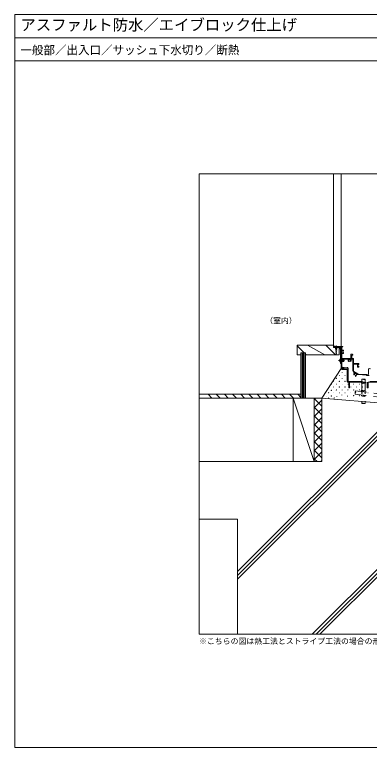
# Model space of a CAD drawing. Units: millimetres, scale not verified. Extents: x -1380 to 1380, y -955 to 955.
# Drawn here: x -1380 to -457, y -955 to 955 of the extents above; entities that cross this region are included whole.
import ezdxf
from ezdxf.enums import TextEntityAlignment as Align

# ---------------------------------------------------------------- set-up
doc = ezdxf.new("R2010")
doc.units = ezdxf.units.MM
doc.header["$LTSCALE"] = 3
doc.linetypes.add('USER1', pattern=[50.8, 31.75, -6.35, 6.35, -6.35])
doc.linetypes.add('USER2', pattern=[19.05, 12.7, -6.35])
for name, color, linetype, lineweight in [('0-0_0', 7, 'Continuous', 9), ('0-2_KUTAI', 3, 'Continuous', 18), ('0-4_MOJI', 7, 'Continuous', 18), ('0-5_HATCH', 9, 'Continuous', 18), ('0-7_ZATU', 6, 'Continuous', 18), ('0-9_WAKU', 7, 'Continuous', 18)]:
    doc.layers.add(name, color=color, linetype=linetype, lineweight=lineweight)
doc.styles.add('ＭＳ ゴシック', font='')
doc.styles.get('ＭＳ ゴシック').set_extended_font_data('MS Gothic')

msp = doc.modelspace()

# ---------------------------------------------------------------- linework, layer by layer
at = {"layer": '0-0_0', "lineweight": 18}
msp.add_line((-1380.02, 894.987), (1379.98, 894.987), dxfattribs=at)
msp.add_lwpolyline([(-900.022, -660.013), (899.981, -660.013), (899.981, 539.987), (-900.022, 539.987)], close=True, dxfattribs=at)
at = {"layer": '0-2_KUTAI'}
for p, q in [((-404.237, -59.65), (-580.022, -44.523)), ((-580.022, -210.013), (-900.022, -210.013))]:
    msp.add_line(p, q, dxfattribs=at)
for points in [[(-580.022, -44.523), (-580.022, -210.013), (-900.022, -210.013)], [(-800.022, -660.013), (-800.022, -360.013), (-900.022, -360.013)]]:
    msp.add_lwpolyline(points, dxfattribs=at)
at = {"layer": '0-5_HATCH'}
for p, q in [((-800.022, -496.773), (-400.022, -96.773)), ((-800.022, -506.673), (-400.022, -106.673)), ((-800.022, -516.572), (-400.022, -116.572)), ((-605.302, -660.013), (-305.302, -360.013)), ((-595.402, -660.013), (-295.402, -360.013)), ((-585.503, -660.013), (-285.503, -360.013))]:
    msp.add_line(p, q, dxfattribs=at)
at = {"layer": '0-7_ZATU'}
for p, q in [((-550.02, 539.987), (-550.02, 93.24)), ((-530.02, 89.74), (-530.02, 539.987)), ((-550.02, 93.24), (-645.02, 93.24)), ((-645.02, 68.24), (-645.02, 93.24)), ((-626.173, 73.24), (-645.02, 92.087)), ((-572.889, 68.24), (-617.889, 93.24)), ((-544.605, 68.24), (-569.605, 93.24)), ((-550.02, 93.24), (-550.02, 87.44)), ((-550.02, 92.699), (-550.02, 87.94)), ((-550.02, 87.44), (-535.02, 87.44)), ((-549.02, 89.14), (-549.02, 87.94)), ((-533.82, 89.14), (-549.02, 89.14)), ((-548.52, 90.24), (-548.944, 92.788)), ((-530.02, 90.24), (-548.52, 90.24)), ((-535.02, 86.939), (-535.521, 87.44)), ((-535.02, 68.24), (-535.02, 87.44)), ((-533.82, 89.14), (-533.82, 85.24)), ((-531.52, 84.24), (-532.82, 84.24)), ((-532.52, 88.74), (-532.52, 85.74)), ((-532.52, 88.046), (-531.826, 88.74)), ((-532.52, 86.632), (-530.412, 88.74)), ((-530.52, 88.74), (-532.52, 88.74)), ((-530.02, 86.182), (-532.52, 88.682)), ((-530.992, 85.74), (-532.52, 87.268)), ((-532.406, 85.74), (-532.52, 85.853)), ((-530.02, 85.74), (-532.52, 85.74)), ((-531.997, 85.74), (-530.02, 87.718)), ((-531.52, 84.24), (-531.52, 45.74)), ((-530.02, 87.596), (-531.164, 88.74)), ((-530.583, 85.74), (-530.02, 86.303)), ((-530.32, 84.24), (-530.32, 81.74)), ((-530.02, 90.24), (-530.02, 89.24)), ((-530.02, 89.74), (-530.02, 32.74)), ((-530.02, 85.74), (-530.02, 84.54)), ((-530.02, 81.44), (-530.02, 50.04)), ((-526.52, 90.24), (-529.52, 90.24)), ((-528.32, 88.74), (-528.32, 80.24)), ((-526.52, 88.74), (-528.32, 88.74)), ((-524.52, 80.24), (-528.32, 80.24)), ((-528.32, 79.04), (-528.32, 72.94)), ((-527.32, 79.04), (-528.32, 79.04)), ((-527.32, 79.04), (-527.32, 78.54)), ((-526.02, 89.74), (-526.02, 89.24)), ((-525.02, 79.04), (-525.02, 77.84)), ((-524.52, 77.84), (-525.02, 77.84)), ((-524.02, 79.74), (-524.02, 78.34)), ((-645.02, 68.24), (-635.02, 68.24)), ((-635.02, 73.24), (-635.02, -44.523)), ((-635.02, 73.24), (-622.52, 73.24)), ((-632.02, 73.24), (-632.02, -44.523)), ((-629.02, 73.24), (-629.02, -44.523)), ((-626.02, 73.24), (-626.02, -44.523)), ((-622.52, -44.523), (-622.52, 73.24)), ((-621.173, 68.24), (-622.52, 69.587)), ((-535.02, 68.24), (-622.52, 68.24)), ((-527.32, 72.94), (-528.32, 72.94)), ((-524.52, 71.74), (-528.32, 71.74)), ((-528.32, 71.74), (-528.32, 59.74)), ((-527.32, 73.44), (-527.32, 72.94)), ((-526.32, 73.94), (-526.82, 73.94)), ((-505.02, 58.24), (-526.82, 58.24)), ((-526.32, 73.94), (-526.32, 72.94)), ((-525.02, 72.94), (-526.32, 72.94)), ((-524.52, 74.14), (-525.02, 74.14)), ((-525.02, 74.14), (-525.02, 72.94)), ((-524.02, 73.64), (-524.02, 72.24)), ((-505.02, 68.838), (-505.02, 58.24)), ((-502.52, 67.24), (-502.52, 58.24)), ((-501.02, 67.24), (-502.52, 67.24)), ((-498.52, 58.24), (-502.52, 58.24)), ((-500.02, 68.838), (-500.02, 68.24)), ((-498.02, 57.74), (-498.02, 45.24)), ((-532.639, 56.642), (-531.52, 56.74)), ((-532.639, 49.838), (-531.52, 49.74)), ((-531.52, 56.74), (-531.52, 49.74)), ((-530.52, 45.24), (-531.02, 45.24)), ((-530.32, 49.74), (-530.32, 47.24)), ((-530.02, 46.94), (-530.02, 45.74)), ((-528.37, 55.54), (-528.37, 33.89)), ((-512.82, 56.54), (-527.37, 56.54)), ((-511.82, 55.54), (-511.82, 52.94)), ((-510.32, 55.04), (-510.32, 53.14)), ((-506.72, 56.04), (-509.32, 56.04)), ((-509.32, 51.957), (-509.32, 51.44)), ((-506.72, 51.44), (-506.72, 51.957)), ((-505.72, 53.14), (-505.72, 55.04)), ((-504.22, 52.94), (-504.22, 55.54)), ((-499.72, 56.54), (-503.22, 56.54)), ((-499.72, 56.54), (-499.72, 26.389)), ((-484.52, 45.24), (-498.02, 45.24)), ((-487.82, 43.94), (-487.82, 37.24)), ((-485.02, 43.94), (-485.02, 42.74)), ((-484.52, 42.74), (-485.02, 42.74)), ((-485.02, 38.74), (-485.02, 37.54)), ((-484.52, 38.74), (-485.02, 38.74)), ((-484.02, 44.74), (-484.02, 43.24)), ((-484.02, 38.24), (-484.02, 36.74)), ((-530.02, 32.74), (-580.022, -44.523)), ((-523.52, 32.24), (-529.52, 32.24)), ((-523.52, 33.89), (-528.37, 33.89)), ((-523.02, 33.39), (-523.02, 32.74)), ((-497.884, 23.193), (-495.81, 21.983)), ((-497.028, 24.661), (-486.43, 18.479)), ((-495.45, 20.615), (-496.705, 18.464)), ((-494.352, 19.522), (-495.309, 17.881)), ((-490.738, 18.572), (-492.984, 19.882)), ((-484.52, 36.24), (-486.82, 36.24)), ((-485.02, 37.54), (-486.52, 37.54)), ((-458.52, 30.838), (-458.52, 16.521)), ((-495.041, 16.355), (-495.302, 15.908)), ((-493.056, 14.598), (-492.796, 15.045)), ((-492.894, 12.891), (-492.444, 13.663)), ((-492.876, 13.915), (-492.444, 13.663)), ((-492.282, 11.955), (-492.714, 12.207)), ((-491.599, 12.135), (-488.886, 16.786)), ((-491.336, 15.563), (-490.378, 17.204)), ((-487.518, 17.146), (-487.286, 17.011)), ((-485.653, 16.514), (-464.397, 15.185)), ((-485.547, 18.21), (-458.52, 16.521)), ((-463.52, 14.529), (-456.758, 14.107)), ((-900.022, -34.523), (-635.02, -34.523)), ((-866.443, -44.523), (-876.443, -34.523)), ((-845.229, -44.523), (-855.229, -34.523)), ((-824.016, -44.523), (-834.016, -34.523)), ((-802.803, -44.523), (-812.803, -34.523)), ((-781.59, -44.523), (-791.59, -34.523)), ((-760.377, -44.523), (-770.377, -34.523)), ((-739.163, -44.523), (-749.163, -34.523)), ((-717.95, -44.523), (-727.95, -34.523)), ((-696.737, -44.523), (-706.737, -34.523)), ((-675.524, -44.523), (-685.524, -34.523)), ((-654.311, -44.523), (-664.311, -34.523)), ((-635.02, -42.601), (-643.097, -34.523)), ((-600.022, -44.523), (-900.022, -44.523)), ((-802.803, -44.523), (-807.803, -39.523)), ((-600.022, -210.013), (-655.02, -44.523)), ((-655.02, -44.523), (-655.02, -210.013)), ((-600.022, -44.523), (-600.022, -210.013)), ((-580.022, -44.523), (-600.022, -44.523)), ((-600.022, -47.438), (-597.107, -44.523)), ((-580.024, -65.494), (-600.022, -45.496)), ((-600.022, -69.889), (-580.024, -49.891)), ((-580.022, -210.013), (-580.022, -44.523)), ((-580.024, -87.945), (-600.022, -67.947)), ((-600.022, -92.34), (-580.024, -72.342)), ((-580.024, -110.395), (-600.022, -90.398)), ((-600.022, -114.79), (-580.024, -94.793)), ((-580.024, -132.846), (-600.022, -112.848)), ((-600.022, -137.241), (-580.024, -117.243)), ((-580.024, -155.297), (-600.022, -135.299)), ((-600.022, -159.692), (-580.024, -139.694)), ((-580.024, -177.747), (-600.022, -157.749)), ((-600.022, -182.142), (-580.024, -162.144)), ((-580.024, -200.198), (-600.022, -180.2)), ((-600.022, -204.593), (-580.024, -184.595)), ((-592.66, -210.013), (-600.022, -202.651)), ((-582.992, -210.013), (-580.024, -207.046))]:
    msp.add_line(p, q, dxfattribs=at)
at = {"layer": '0-7_ZATU', "linetype": 'USER2'}
for p, q in [((-544.77, 88.24), (-546.52, 90.24)), ((-546.52, 90.24), (-539.52, 90.24)), ((-544.77, 83.573), (-544.77, 88.24)), ((-544.77, 88.24), (-541.27, 88.24)), ((-544.27, 79.173), (-542.07, 76.973)), ((-542.07, 76.973), (-543.97, 74.773)), ((-541.27, 88.24), (-539.52, 90.24)), ((-541.27, 83.573), (-541.27, 88.24)), ((-533.895, 55.24), (-532.18, 54.385)), ((-533.895, 51.24), (-532.18, 52.095)), ((-531.571, 53.24), (-532.18, 54.385)), ((-531.571, 53.24), (-532.18, 52.095)), ((-531.52, 55.24), (-523.52, 55.24)), ((-531.52, 51.24), (-523.52, 51.24)), ((-523.52, 55.24), (-523.52, 51.24)), ((-528.22, 31.99), (-514.22, 31.99)), ((-528.22, 29.99), (-528.22, 31.99)), ((-528.22, 29.99), (-514.22, 29.99)), ((-527.02, 32.99), (-526.257, 35.99)), ((-527.02, 32.99), (-514.22, 31.99)), ((-526.257, 35.99), (-514.064, 35.037)), ((-514.22, -1.11), (-514.22, 31.99)), ((-514.22, 29.99), (-512.22, 29.99)), ((-512.22, 33.043), (-512.22, -1.11)), ((-476.586, 4.558), (-476.586, -58.191)), ((-467.586, 4.558), (-467.586, -58.191)), ((-512.22, -1.11), (-431.72, -1.11)), ((-512.22, -3.11), (-510.12, -3.11)), ((-510.12, -3.11), (-510.12, -18.11)), ((-510.12, -18.11), (-508.12, -18.11)), ((-508.12, -3.11), (-462.12, -3.11)), ((-508.12, -3.11), (-508.12, -18.11)), ((-462.12, -3.11), (-462.12, -18.11)), ((-462.12, -18.11), (-460.12, -18.11)), ((-431.72, -3.11), (-460.12, -3.11)), ((-460.12, -3.11), (-460.12, -18.11)), ((-407.982, -44.784), (-493.686, -34.66)), ((-406.927, -35.846), (-492.63, -25.722))]:
    msp.add_line(p, q, dxfattribs=at)
at = {"layer": '0-7_ZATU', "linetype": 'USER1'}
for p, q in [((-543.02, 92.299), (-543.02, 68.114)), ((-536.62, 53.24), (-521.02, 53.24))]:
    msp.add_line(p, q, dxfattribs=at)
at = {"layer": '0-7_ZATU', "linetype": 'USER2'}
for points in [[(-541.27, 83.573), (-544.77, 83.573), (-541.77, 81.373), (-544.27, 79.173)], [(-543.97, 74.773), (-542.37, 72.573), (-543.02, 70.24)]]:
    msp.add_lwpolyline(points, dxfattribs=at)
at = {"layer": '0-7_ZATU'}
for points in [[(-525.02, 79.04), (-526.32, 79.04), (-526.32, 78.04), (-526.82, 78.04)], [(-487.82, 43.94), (-498.02, 43.94), (-498.02, 26.389)], [(-485.02, 43.94), (-486.52, 43.94), (-486.52, 37.54)]]:
    msp.add_lwpolyline(points, dxfattribs=at)
for centre in [(-527.52, 21.74), (-542.52, 6.74), (-542.52, 6.74), (-535.02, 14.24), (-535.02, 14.24), (-527.52, 6.74), (-527.52, 6.74), (-520.02, 14.24), (-555.688, -9.225), (-555.688, -9.225), (-550.02, -0.76), (-550.02, -0.76), (-550.02, -15.76), (-550.02, -15.76), (-542.52, -8.26), (-542.52, -8.26), (-535.02, -0.76), (-535.02, -0.76), (-535.02, -15.76), (-535.02, -15.76), (-527.52, -8.26), (-520.02, -0.76), (-520.02, -15.76), (-512.52, -8.26), (-505.02, -15.76), (-497.52, -8.26), (-490.02, -15.76), (-482.52, -8.26), (-475.02, -15.76), (-467.52, -8.26), (-460.02, -15.76), (-562.835, -30.534), (-562.835, -30.534), (-555.688, -24.225), (-555.688, -24.225), (-550.02, -30.76), (-550.02, -30.76), (-542.52, -23.26), (-542.52, -23.26), (-535.02, -30.76), (-535.02, -30.76), (-528.459, -36.546), (-528.459, -36.546), (-527.52, -23.26), (-527.52, -23.26), (-520.02, -30.76), (-520.02, -30.76), (-512.52, -23.26), (-505.02, -30.76), (-497.52, -23.26), (-497.52, -38.26), (-490.02, -30.76), (-482.52, -23.26), (-482.52, -38.26), (-475.02, -30.76), (-467.52, -23.26), (-467.52, -38.26), (-460.02, -30.76), (-569.231, -39.507), (-569.231, -39.507), (-563.729, -43.879), (-563.729, -43.879), (-555.688, -39.225), (-555.688, -39.225), (-548.069, -44.443), (-548.069, -44.443), (-541.297, -39.931), (-541.297, -39.931), (-513.787, -39.366), (-513.787, -39.366)]:
    msp.add_circle(centre, 0.3, dxfattribs=at)
for centre, radius, start, end in [((-549.52, 87.94), 0.5, 180, 0), ((-549.478, 92.699), 0.541, 9.46232, 180), ((-532.82, 85.24), 1, 180, 270), ((-530.52, 89.24), 0.5, 270, 0), ((-530.32, 84.54), 0.3, 270, 0), ((-530.32, 81.44), 0.3, 0, 90), ((-529.52, 89.74), 0.5, 90, 180), ((-526.82, 78.54), 0.5, 180, 270), ((-526.52, 89.74), 0.5, 0, 90), ((-526.52, 89.24), 0.5, 270, 0), ((-524.52, 79.74), 0.5, 0, 90), ((-524.52, 78.34), 0.5, 270, 0), ((-526.82, 59.74), 1.5, 180, 270), ((-526.82, 73.44), 0.5, 90, 180), ((-524.52, 73.64), 0.5, 0, 90), ((-524.52, 72.24), 0.5, 270, 0), ((-504.02, 68.838), 1, 120.00073, 180), ((-502.52, 66.24), 4, 59.99999, 120.00001), ((-501.02, 68.24), 1, 270, 0), ((-501.02, 68.838), 1, 0, 59.99927), ((-498.52, 57.74), 0.5, 0, 90), ((-525.12, 53.24), 9, 164.11939, 195.881), ((-532.526, 55.347), 1.3, 95.00427, 164.11932), ((-532.526, 51.133), 1.3, 195.88026, 265.0001), ((-531.02, 45.74), 0.5, 180, 270), ((-530.52, 45.74), 0.5, 270, 0), ((-530.32, 50.04), 0.3, 270, 0), ((-530.32, 46.94), 0.3, 0, 90), ((-527.37, 55.54), 1, 90, 180), ((-512.82, 55.54), 1, 0, 90), ((-509.82, 52.94), 2, 180, 270), ((-509.32, 55.04), 1, 90, 180), ((-509.32, 53.14), 1, 180, 260.40392), ((-509.82, 51.44), 0.5, 270, 0), ((-509.52, 51.957), 0.2, 0, 80.41522), ((-506.72, 55.04), 1, 0, 90), ((-506.52, 51.957), 0.2, 99.61303, 180), ((-506.22, 51.44), 0.5, 180, 270), ((-506.72, 53.14), 1, 279.59043, 0), ((-506.22, 52.94), 2, 270, 0), ((-503.22, 55.54), 1, 90, 180), ((-484.52, 44.74), 0.5, 0, 90), ((-484.52, 43.24), 0.5, 270, 0), ((-484.52, 38.24), 0.5, 0, 90), ((-529.52, 32.74), 0.5, 180, 270), ((-523.52, 33.39), 0.5, 0, 90), ((-523.52, 32.74), 0.5, 270, 359.99885), ((-496.02, 26.389), 3.7, 180, 239.74255), ((-496.02, 26.389), 2, 180, 239.74209), ((-496.314, 21.119), 1, 329.74422, 59.74216), ((-493.488, 19.018), 1, 59.74711, 149.74422), ((-486.82, 37.24), 1, 180, 270), ((-484.52, 36.74), 0.5, 270, 359.99771), ((-457.52, 30.838), 1, 119.99987, 180), ((-456.02, 28.24), 4, 59.99994, 120.00129), ((-494.978, 17.456), 2, 149.74422, 239.74202), ((-495.734, 16.16), 0.5, 239.74769, 329.73779), ((-494.445, 17.377), 1, 149.74422, 230.14711), ((-495.214, 16.456), 0.2, 329.72912, 50.17242), ((-492.624, 14.346), 0.5, 149.73201, 239.74191), ((-492.462, 12.639), 0.5, 149.73779, 239.73779), ((-492.623, 14.944), 0.2, 69.32659, 149.74356), ((-492.199, 16.067), 1, 249.34135, 329.74274), ((-492.03, 12.387), 0.5, 239.74769, 329.74769), ((-491.242, 17.708), 1, 329.74323, 59.74216), ((-488.022, 16.282), 1, 59.73985, 149.7448), ((-485.422, 20.207), 3.7, 239.74347, 266.42367), ((-485.422, 20.207), 2, 239.74364, 266.42358), ((-464.46, 14.187), 1, 20.00073, 86.42796), ((-474.762, -3.11), 3, 180, 0), ((-471.842, -3.11), 3, 240.86831, 0), ((-468.921, -3.11), 3, 240.86831, 0), ((-475.56, -27.384), 3, 55.89508, 173.26306), ((-474.832, -36.533), 3, 173.26306, 353.26306), ((-472.821, -27.708), 3, 55.89508, 173.26306), ((-472.534, -36.804), 3, 240.58007, 353.26306), ((-470.082, -28.031), 3, 353.26306, 173.26306), ((-470.236, -37.075), 3, 240.58007, 353.26306)]:
    msp.add_arc(centre, radius, start, end, dxfattribs=at)
at = {"layer": '0-7_ZATU', "linetype": 'USER2'}
for centre, radius, start, end in [((-514.22, 29.99), 2, 0, 90), ((-514.22, 33.043), 2, 0, 85.53284), ((-474.336, -1.004), 6, 67.97569, 112.02431), ((-469.836, -1.004), 6, 67.97569, 112.02431), ((-469.836, 10.12), 6, 247.97569, 292.02431), ((-512.22, -1.11), 2, 180, 270), ((-487.899, -33.078), 6, 151.23874, 195.28737), ((-487.371, -28.609), 6, 151.23874, 195.28737), ((-498.418, -27.304), 6, 331.23874, 15.28737), ((-474.336, -63.753), 6, 67.97569, 112.02431), ((-474.336, -52.629), 6, 247.97569, 292.02431), ((-469.836, -52.629), 6, 247.97569, 292.02431)]:
    msp.add_arc(centre, radius, start, end, dxfattribs=at)
at = {"layer": '0-9_WAKU'}
for points in [[(1379.98, 834.987), (-1380.02, 834.987), (-1380.02, 954.987), (1379.98, 954.987)], [(-1380.02, -955.013), (1379.98, -955.013), (1379.98, 954.987), (-1380.02, 954.987)]]:
    msp.add_lwpolyline(points, close=True, dxfattribs=at)

# ---------------------------------------------------------------- texts
at = {"layer": '0-4_MOJI', "style": 'ＭＳ ゴシック'}
for s, p in [('（室内）', (-727.88, 145.594)), ('※こちらの図は熱工法とストライプ工法の場合の形状です。その他の工法については出入隅の形状等一部が異なります。', (-900.022, -690.013))]:
    msp.add_text(s, height=14.66, dxfattribs=at).set_placement(p, align=Align.BOTTOM_LEFT)
at = {"layer": '0-9_WAKU', "style": 'ＭＳ ゴシック'}
for s, height, p in [('アスファルト防水／エイブロック仕上げ', 29.33, (-1365.02, 904.987)), ('一般部／出入口／サッシュ下水切り／断熱', 21.99, (-1365.02, 844.987))]:
    msp.add_text(s, height=height, dxfattribs=at).set_placement(p, align=Align.BOTTOM_LEFT)

doc.saveas('drawing.dxf')
